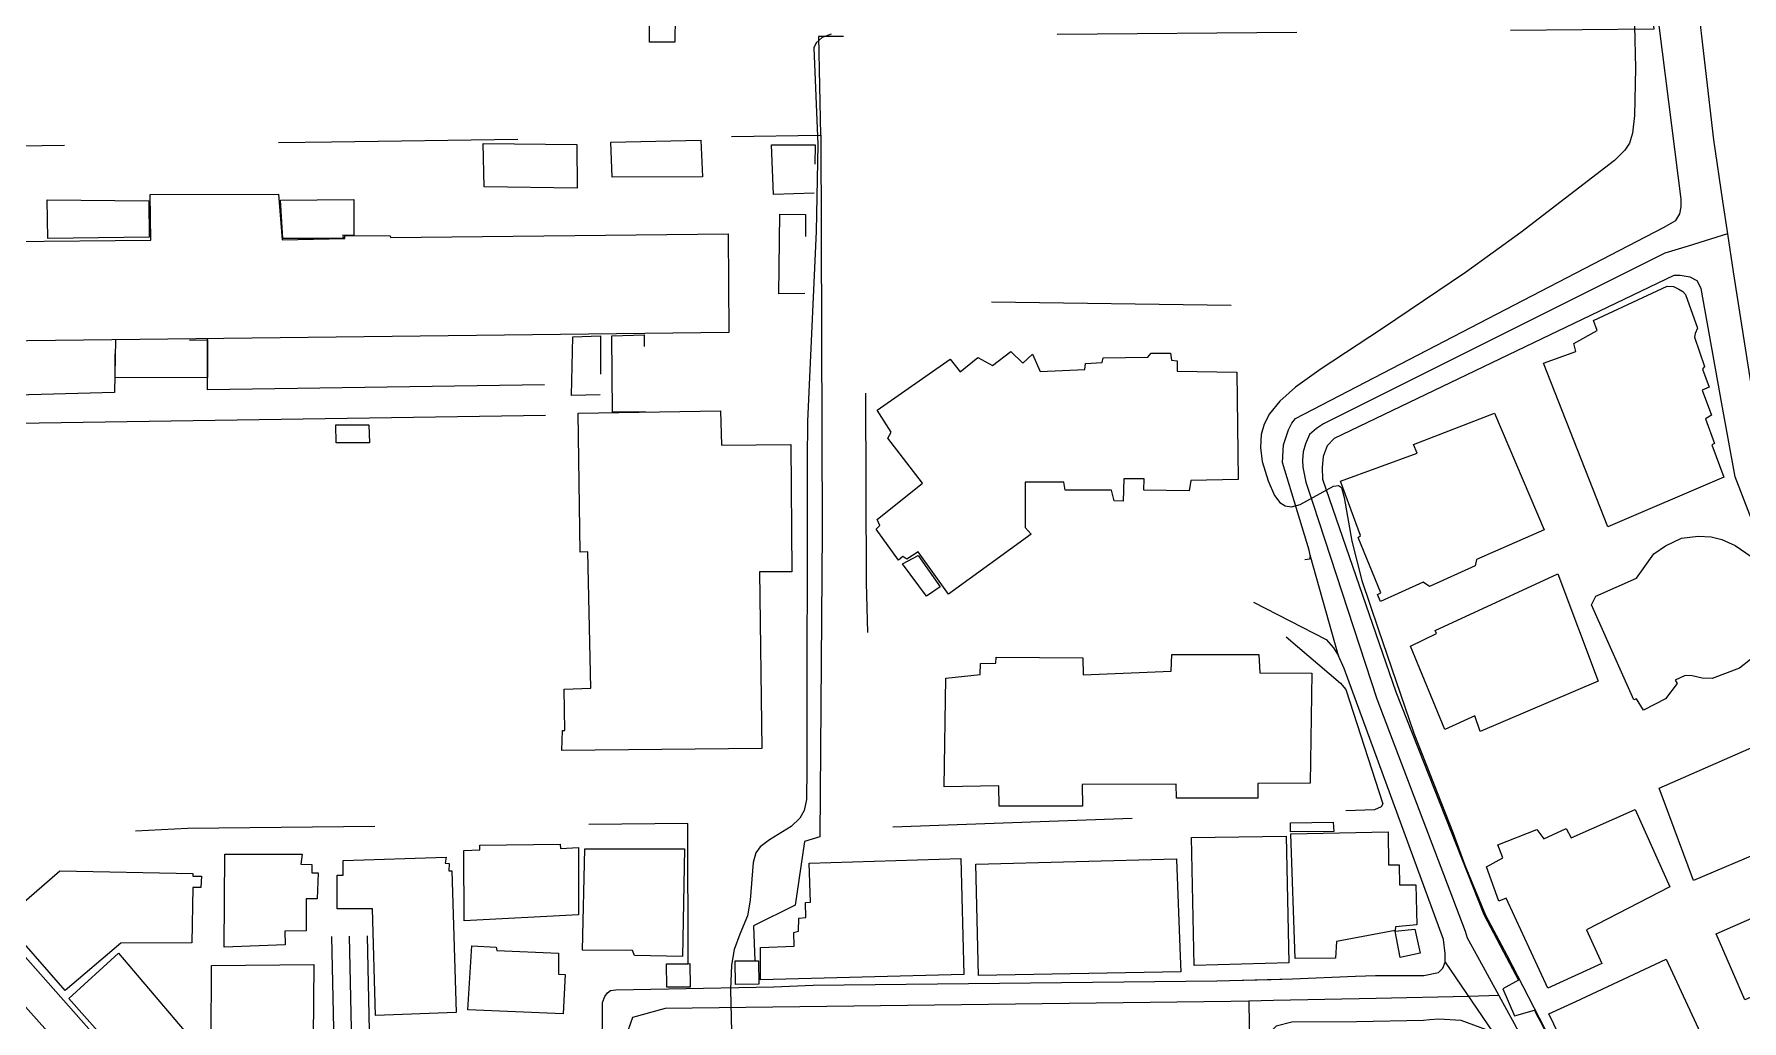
# Model space of a CAD drawing. Header units: millimetres. Extents: x 198785 to 203305, y 542885 to 545889.
# Drawn here: x 199040.1 to 199244.7, y 544006.6 to 544124.8 of the extents above; entities that cross this region are included whole.
import ezdxf

# ---------------------------------------------------------------- set-up
doc = ezdxf.new("R2010")
doc.units = ezdxf.units.MM
doc.linetypes.add('FENCE_25K', pattern=[54.3, 28.7, -9.2, -16.4])
doc.linetypes.add('HIDDEN_BULD_25K', pattern=[28.8, 18.4, -10.4])
for name, color, linetype in [('A0013117', 253, 'Continuous'), ('A0013118', 253, 'Continuous'), ('A0023217', 253, 'Continuous'), ('A0053326', 253, 'Continuous'), ('B0014111', 253, 'Continuous'), ('B0014112', 253, 'Continuous'), ('B0014113', 253, 'Continuous'), ('B0014116', 253, 'Continuous'), ('B0024120', 253, 'Continuous'), ('B0024127', 253, 'Continuous'), ('C0076117', 253, 'Continuous'), ('F0017111', 253, 'Continuous'), ('F0047224', 253, 'Continuous')]:
    doc.layers.add(name, color=color, linetype=linetype)

msp = doc.modelspace()

# ---------------------------------------------------------------- linework, layer by layer
at = {"layer": 'A0013117'}
for points in [[(199107.99, 543977.54), (199108.19, 544008.74), (199108.48, 544009.47), (199108.82, 544009.91), (199109.17, 544010.21), (199109.8, 544010.27), (199128.73, 544010.65), (199133.45, 544010.82), (199181.81, 544011.35), (199183.31, 544011.39), (199188.29, 544011.52), (199190.86, 544011.59), (199198.41, 544011.92), (199200.8, 544011.97), (199206.58, 544011.97), (199208.37, 544012.35), (199208.86, 544012.85), (199209.14, 544013.6), (199209.15, 544014.64), (199208.95, 544016.31), (199197.04, 544048.79), (199196.37, 544050.32), (199192.96, 544062.36), (199192.86, 544062.97), (199189.65, 544073.47), (199189.77, 544075.6), (199190.37, 544077.38), (199190.8, 544078.19), (199191.23, 544078.74), (199235.3, 544101.67), (199236.78, 544102.51), (199237.26, 544103.29), (199237.41, 544104.11), (199237.44, 544105.04), (199231.84, 544149.23)], [(199236.53, 544095.91), (199195.85, 544076.37), (199195.02, 544075.5), (199194.54, 544074.21), (199194.42, 544072.87), (199194.47, 544071.49), (199203.26, 544045.99), (199213.79, 544019.31), (199216.15, 544014.81), (199217.93, 544011.45), (199216.04, 544010.38), (199217.44, 544007.14), (199219.84, 544007.82), (199220.11, 544007.31), (199220.49, 544006.58), (199247.84, 543952.2)], [(199258.76, 544033.26), (199243.89, 544071.76), (199242.31, 544080.51), (199239.82, 544094.35), (199239.33, 544095.25), (199238.51, 544095.7), (199237.31, 544095.91), (199236.53, 544095.91)], [(199018.84, 544011.78), (199033.49, 544019.24), (199034.26, 544019.27), (199034.79, 544019.01), (199063.69, 543986.33), (199067.81, 543981.66), (199069.04, 543980.28), (199070.01, 543979.86), (199070.85, 543979.8), (199072.38, 543979.6), (199073.11, 543980.47), (199074.1, 543981.38), (199074.26, 543981.45), (199075.68, 543983.47), (199076.42, 543984.4), (199076.38, 543984.81), (199076.47, 543985.31), (199075.8, 544016.65)], [(199080, 544016.74), (199080.72, 543982.51)], [(199245.62, 543946.75), (199242.05, 543952.66), (199214.88, 544005.19), (199211.08, 544006.58), (199208.4, 544006.77), (199207.32, 544006.69), (199206.57, 544006.61), (199198.54, 544006.42), (199190.79, 544006.38), (199188.9, 544005.93), (199187.61, 544004.64), (199187.43, 544004.12), (199187.58, 543990.53)]]:
    msp.add_lwpolyline(points, dxfattribs=at)
at = {"layer": 'A0013118'}
for points in [[(199049.85, 544088.19), (199049.74, 544081.89), (199010.16, 544080.81), (199010.25, 544065.85), (199009.98, 544065.55), (199009.54, 544065.65), (198996.04, 544080.6), (198990.16, 544083.83), (198980.77, 544085.08)], [(199101.27, 544082.81), (199060.88, 544082.21), (199060.87, 544088.32)], [(198987.19, 544074.44), (198992.93, 544073.17), (199006.63, 544056.92), (199007.47, 544055.8), (199008.49, 544055.99), (199014.19, 544057.83), (199014.27, 544077.85), (199101.39, 544079.15)], [(199192.96, 544062.36), (199192.88, 544061.91), (199192.33, 544061.81)], [(199186.18, 544056.73), (199194.88, 544052.26), (199195.77, 544051.25), (199196.37, 544050.32)]]:
    msp.add_lwpolyline(points, dxfattribs=at)
at = {"layer": 'A0023217'}
for points in [[(199236.3, 544155.09), (199237.01, 544149.73), (199237.3, 544147.49), (199237.32, 544146.73), (199241.31, 544112.15), (199242.39, 544104.79), (199242.96, 544100.89)], [(199242.96, 544100.89), (199238.25, 544099.43), (199235.46, 544098.57), (199194.59, 544078.1), (199193.74, 544077.55), (199192.9, 544076.83), (199192.44, 544075.72), (199192.14, 544074.75), (199192.07, 544073.76), (199192.11, 544072.93), (199192.48, 544071.12), (199193.28, 544068.62), (199200.98, 544045.15), (199211.56, 544017.29), (199211.79, 544016.51), (199213.02, 544014.27), (199215.58, 544009.58)], [(199242.96, 544100.89), (199243.67, 544096.33), (199245.97, 544081.6), (199246.65, 544077.25)], [(199076.68, 543979.82), (199077.5, 543981.99), (199078.56, 543984.79), (199078.57, 543985.31), (199077.9, 544016.69)], [(199063.23, 543981.21), (199060.3, 543984.44), (199036.08, 544011.61), (199035.15, 544012.5), (199033.55, 544014.12), (199031.7, 544013.44), (199030.53, 544013.11), (199021.81, 544008.82), (199020.42, 544008.15), (199006.81, 544001.61)], [(199185.63, 544008.92), (199183.46, 544008.89), (199115.73, 544008.05), (199111.8, 544006.95), (199110.41, 544002.96), (199110.5, 543993.13), (199110.57, 543976.86), (199110.4, 543975.57), (199110.06, 543974.99), (199109.69, 543974.24), (199108.36, 543971.51)], [(199215.58, 544009.58), (199211.94, 544009.49), (199200.87, 544009.22), (199188.57, 544008.98), (199185.63, 544008.92)], [(199185.63, 544008.92), (199185.66, 544006.09), (199185.83, 543990.51)], [(199215.58, 544009.58), (199217.42, 544006.22), (199218.99, 544003.35), (199232.3, 543977.25), (199245.88, 543950.89), (199246.94, 543949.38), (199248.13, 543947.92), (199249.12, 543947.04), (199250.18, 543946.38), (199251.17, 543945.88), (199252.19, 543945.41), (199254.25, 543944.72), (199255.47, 543944.61), (199256.68, 543944.55), (199257.64, 543944.62), (199258.59, 543944.72), (199259.37, 543944.84), (199260.46, 543945.09), (199275.71, 543952.37), (199290.16, 543960.22), (199292.22, 543961.36), (199295.18, 543963.11), (199298.41, 543965.03)]]:
    msp.add_lwpolyline(points, dxfattribs=at)
at = {"layer": 'A0053326'}
for points in [[(199107.99, 543977.54), (199108.19, 544008.74), (199108.48, 544009.47), (199108.82, 544009.91), (199109.17, 544010.21), (199109.8, 544010.27), (199128.73, 544010.65), (199133.45, 544010.82), (199181.81, 544011.35), (199190.86, 544011.59), (199198.41, 544011.92), (199200.8, 544011.97), (199206.58, 544011.97), (199208.37, 544012.35), (199208.86, 544012.85), (199209.14, 544013.6)], [(199209.14, 544013.6), (199214.88, 544005.19), (199211.08, 544006.58), (199208.4, 544006.77), (199207.32, 544006.69), (199206.57, 544006.61), (199198.54, 544006.42)]]:
    msp.add_lwpolyline(points, dxfattribs=at)
at = {"layer": 'B0014111'}
for points in [[(199119.99, 544112.11), (199120.18, 544107.72), (199109.38, 544107.69), (199109.21, 544111.88), (199119.99, 544112.11)], [(199105.13, 544111.59), (199105.16, 544106.35), (199094.02, 544106.51), (199093.9, 544111.73), (199105.13, 544111.59)], [(199069.41, 544105.64), (199069.85, 544100.19), (199077.35, 544100.34), (199077.35, 544100.68), (199082.77, 544100.64), (199082.8, 544100.44), (199123.25, 544100.91), (199123.35, 544089.05), (198992.23, 544087.52)], [(199037.06, 544099.99), (199054.09, 544100.12), (199054.03, 544105.59), (199069.41, 544105.64)], [(199053.91, 544100.49), (199041.75, 544100.32), (199041.68, 544104.98), (199053.87, 544104.83), (199053.91, 544100.49)], [(199078.4, 544105.01), (199078.42, 544100.7), (199077.1, 544100.72), (199077.13, 544100.35), (199069.91, 544100.32), (199069.62, 544104.94), (199078.4, 544105.01)], [(199122.33, 544079.69), (199122.46, 544075.57), (199130.76, 544075.64), (199130.87, 544060.39), (199127.02, 544060.36), (199127.29, 544039.21), (199103.35, 544038.95), (199103.42, 544041.34), (199103.68, 544041.35), (199103.63, 544046.33), (199106.79, 544046.43), (199106.46, 544062.76), (199105.55, 544062.75), (199105.28, 544079.39), (199122.33, 544079.69)], [(199059.14, 544022.53), (199059, 544015.89), (199050.49, 544015.88), (199043.82, 544010.18), (199036.45, 544018.67), (199043.2, 544024.53), (199059.13, 544024.22), (199059.15, 544023.91), (199060.18, 544023.9), (199060.07, 544022.53), (199059.14, 544022.53)], [(199058.78, 544004.61), (199052.73, 543999.7), (199044.28, 544009.23), (199050.22, 544014.65), (199058.78, 544004.61)]]:
    msp.add_lwpolyline(points, dxfattribs=at)
at = {"layer": 'B0014112'}
for points in [[(199227.49, 544047.26), (199213.34, 544041.24), (199212.72, 544043.1), (199209.11, 544041.49), (199205.01, 544051.46), (199208.11, 544052.99), (199207.97, 544053.35), (199222.63, 544060.12), (199227.49, 544047.26)], [(199202.31, 544029.2), (199202.35, 544025.25), (199203.64, 544025.27), (199203.67, 544022.85), (199205.64, 544022.85), (199205.77, 544018.08), (199203.2, 544017.82), (199203.17, 544017.38), (199196.15, 544016.06), (199196, 544014.05), (199191.19, 544014.02), (199190.65, 544028.99), (199202.31, 544029.2)], [(199074.15, 544024.29), (199074.04, 544021.19), (199072.7, 544021.19), (199072.71, 544017.33), (199070.14, 544017.32), (199070.2, 544015.66), (199062.9, 544015.37), (199062.95, 544026.54), (199072.21, 544026.55), (199072.06, 544025.35), (199073.39, 544025.3), (199073.39, 544024.3), (199074.15, 544024.29)], [(199118.03, 544027.16), (199117.77, 544014.26), (199112.05, 544014.37), (199111.79, 544014.97), (199105.83, 544015.03), (199106.09, 544027.18), (199118.03, 544027.16)], [(199259.55, 544015.92), (199259.98, 544015.03), (199264.68, 544017), (199269.65, 544005.65), (199261.51, 544002.09), (199260.95, 544003.4), (199260.06, 544002.87), (199258.37, 544007.09), (199259.11, 544007.42), (199258.7, 544008.65), (199260.11, 544009.43), (199258.06, 544014.84), (199245.06, 544009.09), (199241.6, 544016.98), (199260.8, 544025.4), (199264.08, 544017.73), (199259.55, 544015.92)], [(199073.56, 544004.56), (199061.32, 544004.24), (199061.37, 544013.19), (199073.63, 544013.3), (199073.56, 544004.56)]]:
    msp.add_lwpolyline(points, dxfattribs=at)
at = {"layer": 'B0014113'}
for points in [[(199242.55, 544071.73), (199228.65, 544065.78), (199220.94, 544085.38), (199224.82, 544086.78), (199224.57, 544087.76), (199227.35, 544089.31), (199226.92, 544090.51), (199235.74, 544094.6), (199236.49, 544094.56), (199237.14, 544094.27), (199237.64, 544093.97), (199237.96, 544093.61), (199239.37, 544089.58), (199239.09, 544088.94), (199239, 544088.5), (199240.21, 544085), (199239.98, 544084.69), (199240.78, 544082.5), (199239.95, 544082.16), (199241.06, 544079.17), (199240.34, 544078.71), (199241.43, 544075.78), (199241.1, 544075.59), (199242.55, 544071.73)], [(199157.11, 544086.8), (199158.54, 544085.39), (199159.7, 544086.48), (199160.65, 544084.4), (199165.97, 544084.63), (199166.07, 544085.33), (199168.06, 544085.47), (199168.18, 544086.01), (199173.53, 544086.09), (199173.92, 544086.6), (199176.23, 544086.57), (199176.35, 544085.73), (199177.03, 544085.65), (199177.04, 544084.43), (199184.18, 544084.32), (199184.35, 544071.43), (199178.68, 544071.34), (199178.5, 544070.1), (199173.07, 544070.15), (199173.08, 544071.54), (199170.64, 544071.53), (199170.57, 544068.84), (199169.5, 544068.89), (199169.19, 544070.15), (199163.65, 544070.17), (199163.46, 544071.13), (199158.85, 544071.11), (199158.84, 544065.71), (199159.57, 544064.88), (199149.67, 544057.68), (199146.01, 544062.76), (199144.66, 544061.91), (199144.18, 544062.22), (199143.66, 544061.79), (199140.97, 544065.49), (199141.43, 544065.94), (199141.1, 544066.66), (199146.53, 544071.01), (199142.37, 544076.41), (199142.79, 544077.12), (199141.11, 544079.77), (199149.86, 544085.88), (199151.04, 544084.36), (199153.18, 544086.05), (199154.91, 544085.12), (199157.11, 544086.8)], [(199212.74, 544061.08), (199207.27, 544058.61), (199206.51, 544059.12), (199201.4, 544056.82), (199201.06, 544057.67), (199201.46, 544057.87), (199198.72, 544064.51), (199199.01, 544064.73), (199196.63, 544071.23), (199205.78, 544074.59), (199205.35, 544075.66), (199215.06, 544079.41), (199221.03, 544065.42), (199212.9, 544061.87), (199212.74, 544061.08)], [(199244.42, 544048.82), (199241.12, 544047.59), (199239.93, 544047.65), (199238.72, 544047.92), (199237.9, 544047.94), (199236.7, 544047.38), (199236.95, 544046.99), (199235.56, 544045.14), (199232.9, 544043.79), (199232.09, 544045.15), (199231.75, 544045.02), (199226.67, 544056.44), (199227.2, 544057.48), (199232.08, 544059.6), (199234.15, 544062.53), (199235.53, 544063.49), (199237.47, 544064.4), (199239.46, 544064.66), (199241, 544064.58), (199242.31, 544064.27), (199243.9, 544063.52), (199246.45, 544061.77)], [(199193.17, 544048.25), (199192.98, 544035.04), (199186.7, 544035.01), (199186.7, 544033.24), (199176.95, 544033.26), (199176.94, 544034.91), (199165.68, 544034.89), (199165.69, 544032.29), (199155.74, 544032.29), (199155.68, 544034.73), (199149.12, 544034.6), (199149.34, 544047.65), (199153.46, 544048.06), (199153.49, 544049.38), (199155.34, 544049.41), (199155.35, 544050.16), (199165.76, 544050.05), (199165.8, 544048.03), (199176.31, 544048.47), (199176.4, 544050.47), (199186.84, 544050.45), (199186.94, 544048.26), (199193.17, 544048.25)], [(199245.73, 544049.86), (199244.42, 544048.82)], [(199251.7, 544041.89), (199252.8, 544039.46), (199253.6, 544039.79), (199254.06, 544038.79), (199254.65, 544039.09), (199256.14, 544036.42), (199255.16, 544035.93), (199256.08, 544033.79), (199256.21, 544030.73), (199238.91, 544023.36), (199234.8, 544034.45), (199251.7, 544041.89)], [(199231.9, 544031.88), (199236.05, 544022.6), (199226.1, 544017.46), (199227.91, 544013.44), (199221.46, 544010.49), (199216.47, 544021.24), (199215.58, 544020.92), (199214.12, 544025.02), (199216.06, 544026.08), (199215.46, 544027.64), (199220.15, 544029.48), (199220.96, 544028.37), (199223.63, 544029.63), (199224.24, 544028.48), (199231.9, 544031.88)], [(199190.41, 544013.51), (199179.09, 544013.17), (199178.77, 544028.53), (199190.11, 544028.68), (199190.41, 544013.51)], [(199089.82, 544025.41), (199089.78, 544024.52), (199090.15, 544024.52), (199090.69, 544007.57), (199081.03, 544007.21), (199080.64, 544020), (199076.43, 544019.97), (199076.42, 544024.02), (199077.13, 544024.03), (199077.14, 544025.78), (199089.48, 544026.18), (199089.37, 544025.45), (199089.82, 544025.41)], [(199103.14, 544027.75), (199103.16, 544027.22), (199105.32, 544027.33), (199105.34, 544019.26), (199091.62, 544018.56), (199091.61, 544026.97), (199093.53, 544027.05), (199093.51, 544027.61), (199103.14, 544027.75)], [(199151.51, 544012.11), (199127.15, 544011.46), (199127.12, 544015.33), (199131.15, 544015.49), (199131.14, 544017.13), (199131.67, 544017.32), (199131.71, 544018.85), (199132.57, 544018.93), (199132.52, 544020.75), (199133.13, 544020.78), (199132.95, 544025.47), (199151.12, 544026), (199151.51, 544012.11)], [(199177.48, 544012.42), (199153.23, 544011.98), (199152.94, 544025.34), (199176.97, 544025.98), (199176.98, 544025.89), (199177.41, 544014.3), (199177.48, 544012.42)], [(199103.73, 544012.09), (199103.51, 544007.41), (199092.07, 544007.87), (199092.54, 544015.53), (199095.47, 544015.39), (199095.53, 544014.99), (199102.95, 544014.68), (199102.92, 544012.14), (199103.73, 544012.09)], [(199244.48, 543994.8), (199230.66, 543988.56), (199221.58, 544007.38), (199224.79, 544008.89), (199235.63, 544013.95), (199239.21, 544006.21), (199244.48, 543994.8)]]:
    msp.add_lwpolyline(points, dxfattribs=at)
at = {"layer": 'B0014116', "linetype": 'HIDDEN_BULD_25K', "flags": 128}
for points in [[(199116.91, 544126.97), (199116.87, 544123.85), (199113.82, 544123.87), (199113.85, 544126.98), (199116.91, 544126.97)], [(199133.56, 544105.78), (199128.71, 544105.61), (199128.45, 544111.57), (199133.68, 544111.58), (199133.56, 544105.78)], [(199132.43, 544093.76), (199129.33, 544093.71), (199129.44, 544103.25), (199132.54, 544103.23), (199132.43, 544093.76)], [(199060.87, 544088.17), (199060.87, 544083.66), (199049.83, 544083.64), (199049.85, 544088.02), (199060.87, 544088.17)], [(199107.94, 544081.58), (199104.48, 544081.5), (199104.65, 544088.53), (199107.96, 544088.67), (199107.94, 544081.58)], [(199113.37, 544079.55), (199109.4, 544079.51), (199109.32, 544088.67), (199113.19, 544088.79), (199113.37, 544079.55)], [(199148.65, 544058.58), (199147.01, 544057.48), (199144.14, 544061.35), (199146.01, 544062.34), (199148.65, 544058.58)], [(199195.82, 544029.24), (199190.63, 544029.21), (199190.63, 544030.3), (199195.72, 544030.36), (199195.82, 544029.24)], [(199206.17, 544014.68), (199203.76, 544014.13), (199203.15, 544017.31), (199205.51, 544017.56), (199206.17, 544014.68)]]:
    msp.add_lwpolyline(points, dxfattribs=at)
at = {"layer": 'B0024120', "linetype": 'FENCE_25K', "flags": 128}
for points in [[(199171.5, 544281.9), (199176.05, 544265.08), (199185, 544244.04), (199193.11, 544227.99), (199194.24, 544226.54), (199209.45, 544211.54), (199222.8, 544199.47), (199228.39, 544171.01), (199232.83, 544138.17), (199234.15, 544125.42), (199134.1, 544124.53), (199134.33, 544112.72)], [(199008.01, 544068.22), (198996.17, 544080.78), (198990.45, 544084.04), (198980.86, 544085.38), (198968.48, 544111.02), (198968.56, 544111.02), (199010.08, 544111.08), (199075.75, 544111.93), (199134.33, 544112.72), (199134.36, 544112.72)], [(199190.09, 544052.59), (199196.6, 544047.05), (199197.26, 544046.26), (199201.69, 544032.55), (199201.49, 544032.2), (199200.67, 544031.86), (199141.21, 544029.71), (199140.69, 544029.83), (199139.82, 544059.05), (199139.71, 544091.43), (199140.18, 544092.66), (199141.75, 544092.93), (199186.09, 544092.32), (199187.14, 544091.64), (199187.41, 544072.64)], [(199118.48, 544013.4), (199118.43, 544030.22), (199058.48, 544029.6), (199030.18, 544028.14), (199001.57, 544062.03), (198992.08, 544073.03), (198987.42, 544073.93)]]:
    msp.add_lwpolyline(points, dxfattribs=at)
at = {"layer": 'B0024127'}
for points in [[(199118.68, 544013.41), (199118.7, 544010.61), (199115.9, 544010.58), (199115.87, 544013.38), (199118.48, 544013.4), (199118.68, 544013.41)], [(199126.9, 544013.75), (199126.92, 544010.95), (199124.12, 544010.93), (199124.1, 544013.73), (199126.9, 544013.75)]]:
    msp.add_lwpolyline(points, dxfattribs=at)
at = {"layer": 'C0076117'}
msp.add_lwpolyline([(199080.31, 544075.84), (199076.32, 544075.83), (199076.28, 544077.98), (199080.21, 544077.98), (199080.31, 544075.84)], dxfattribs=at)
at = {"layer": 'F0017111'}
for points, elevation in [([(199231.72, 544131.01), (199231.94, 544120.75), (199231.83, 544115.09), (199231.6, 544112.96), (199231.23, 544111.77), (199230.69, 544110.91), (199229.44, 544109.7), (199218.23, 544101.05), (199211.59, 544096.25), (199201.52, 544089.45), (199194.3, 544084.7), (199191.22, 544082.52), (199189.35, 544080.83), (199188.11, 544079.3), (199187.46, 544078.09), (199187.12, 544076.84), (199187.02, 544075.29), (199187.22, 544073.61), (199187.93, 544071.27), (199188.71, 544069.53), (199189.33, 544068.7), (199189.99, 544068.29), (199190.73, 544068.18), (199191.8, 544068.45), (199195.77, 544070.63), (199196.37, 544070.74), (199196.72, 544070.48), (199197.05, 544069.3), (199197.98, 544064.04), (199199.18, 544059.35), (199201.11, 544053.54), (199205.38, 544041.05), (199210.09, 544029.06), (199211.51, 544025.21), (199214, 544019.23), (199216.53, 544014.41), (199222.34, 544003.18)], 30), ([(199135.6, 544124.84), (199134.53, 544124.44), (199133.82, 544123.79), (199133.53, 544123.2), (199134.01, 544111.62), (199133.8, 544101.16), (199132.75, 544078.45), (199132.73, 544073.73), (199132.67, 544036.81), (199132.63, 544033.1), (199132.36, 544031.78), (199131.85, 544030.86), (199130.82, 544029.87), (199128.23, 544028.24), (199127.09, 544027.41), (199126.59, 544026.71), (199126.27, 544025.55), (199125.88, 544021.01), (199125.59, 544019.13), (199124.67, 544016.93), (199123.97, 544015.1), (199123.65, 544013.24), (199123.52, 544010.31), (199123.67, 544005.22)], 20)]:
    msp.add_lwpolyline(points, dxfattribs=dict(at, elevation=elevation))
at = {"layer": 'F0047224'}
msp.add_lwpolyline([(199134.36, 544112.72), (199134.54, 544065.27), (199134.25, 544028.61), (199132.39, 544028.05), (199131.29, 544020.43), (199126.3, 544017.95), (199126.46, 544013.74)], dxfattribs=at)

doc.saveas('drawing.dxf')
